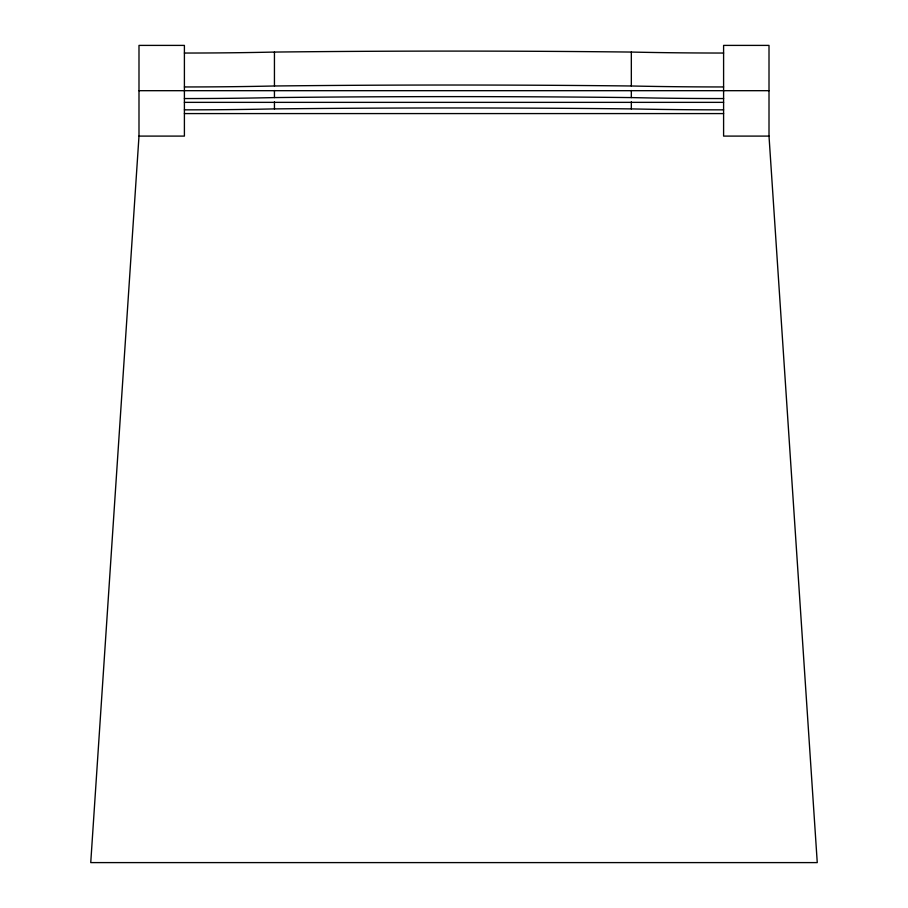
<?xml version="1.0" encoding="UTF-8"?>
<svg xmlns="http://www.w3.org/2000/svg" width="908" height="908" viewBox="0 0 908 908"><rect width="100%" height="100%" fill="white"/><g stroke="black" fill="none" stroke-linecap="round" stroke-linejoin="round"><path stroke-width="1.36" d="M138.992 136.098L184.403 136.098L184.403 45.4L138.992 45.4L138.992 136.098L90.743 862.6L817.257 862.6L769.008 136.098L769.008 45.4L723.597 45.4L723.597 136.098L769.008 136.098M138.992 90.687L769.008 90.687M184.403 102.354L723.597 102.354M184.403 113.579L723.597 113.579M184.403 53.039A250.699 14.483 0 0 0 274.443 52.062A960.006 55.445 0 0 1 631.332 52.062L631.332 85.988A262.821 15.175 0 0 0 723.597 86.952M631.332 90.516L631.332 97.587A262.821 15.175 0 0 0 723.597 98.552M631.332 101.832L631.332 108.903A270.788 15.64 0 0 0 723.597 109.845M274.443 52.062L274.443 85.988A250.699 14.483 0 0 1 184.403 86.952M274.443 90.516L274.443 97.587A250.699 14.483 0 0 1 184.403 98.552M274.443 101.832L274.443 108.903A258.281 14.914 0 0 1 184.403 109.845M274.443 108.903A990.549 57.204 0 0 1 631.332 108.903M723.597 53.039A262.821 15.175 0 0 1 631.332 52.062M274.443 85.988A960.006 55.445 0 0 1 631.332 85.988M274.443 97.587A960.006 55.445 0 0 1 631.332 97.587"/></g></svg>
